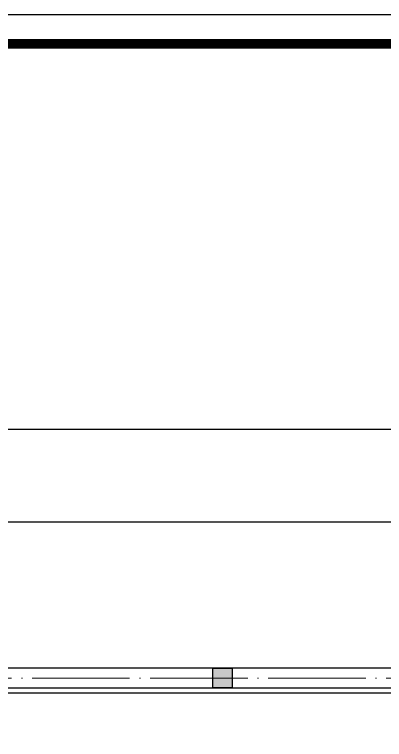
# Model space of a CAD drawing. Extents: x 369444 to 684549, y -549309 to 575337.
# Drawn here: x 507143 to 510936, y 210828 to 218258 of the extents above; entities that cross this region are included whole.
import ezdxf

# ---------------------------------------------------------------- set-up
doc = ezdxf.new("R2010")
doc.units = 0
doc.header["$LTSCALE"] = 1000
doc.header["$MEASUREMENT"] = 0
doc.linetypes.add('DASH', pattern=[0.35, 0.25, -0.1])
doc.linetypes.add('DOTE', pattern=[2.42, 2, -0.2, 0.02, -0.2])
for name, color, linetype in [('DOTE', 1, 'Continuous'), ('WALL', 9, 'Continuous'), ('构造柱', 6, 'Continuous'), ('防火分区线', 7, 'Continuous')]:
    doc.layers.add(name, color=color, linetype=linetype)
doc.layers.add('DOTE2', color=122, linetype='DOTE', lineweight=9)

# ---------------------------------------------------------------- blocks, each defined once
blk = doc.blocks.new('A$C47E9097D')
at = {"layer": '构造柱'}
blk.add_hatch(color=256, dxfattribs=at).paths.add_polyline_path([(128850, -258950), (128650, -258950), (128650, -259150), (128850, -259150)])
blk.add_lwpolyline([(128650, -258950), (128850, -258950), (128850, -259150), (128650, -259150)], close=True, dxfattribs=at)

msp = doc.modelspace()

# ---------------------------------------------------------------- linework, layer by layer
at = {"layer": 'DOTE', "color": 8, "lineweight": -2}
for p, q in [((377844.4, 214007), (624570.9, 214007)), ((377844.4, 213057), (624570.9, 213057)), ((377844.4, 211307), (624570.9, 211307))]:
    msp.add_line(p, q, dxfattribs=at)
at = {"layer": 'DOTE2', "linetype": 'DOTE', "ltscale": 0.5}
msp.add_lwpolyline([(483123.3, 211457), (516151.2, 211457)], dxfattribs=at)
at = {"layer": 'WALL', "linetype": 'ByBlock'}
for p, q in [((483274.5, 218257.8), (513174.5, 218257.8)), ((512174.5, 211557), (504674.5, 211557)), ((504674.5, 211357), (512274.5, 211357))]:
    msp.add_line(p, q, dxfattribs=at)
at = {"layer": '防火分区线', "color": 195, "linetype": 'DASH', "ltscale": 8, "const_width": 100}
msp.add_lwpolyline([(450574.5, 282757), (450574.5, 229407), (450774.5, 229407), (450774.5, 224057), (451074.5, 224057), (451074.5, 216557), (457474.5, 216557), (457474.5, 217257), (469824.5, 217257), (469824.5, 223857), (474274.5, 223857), (474274.5, 217207), (477574.5, 217207), (477574.5, 217957.8), (514374.5, 217957.8), (514374.5, 223468.4), (514024.5, 229568.4), (514024.5, 234257), (521824.5, 234257), (521824.5, 267107)], dxfattribs=at)
at = {"layer": '防火分区线', "color": 5, "linetype": 'DASH', "ltscale": 8, "const_width": 100}
msp.add_lwpolyline([(544824.5, 179857), (475127, 179857), (475226.5, 196157), (451824.5, 196157), (451824.5, 200199), (453674.5, 206449), (453674.5, 216557), (457474.5, 216557), (457474.5, 217257), (469824.5, 217257), (469824.5, 223857), (474274.5, 223857), (474274.5, 217207), (477574.5, 217207), (477574.5, 217957.8), (528174.5, 217957.8), (528174.5, 223807), (532474.5, 223807), (532474.5, 221407), (532974.5, 221407), (532974.5, 217007), (545174.5, 217007), (545174.5, 207907), (544824.5, 207907)], close=True, dxfattribs=at)

# ---------------------------------------------------------------- block references
at = {"layer": '构造柱', "ltscale": 6}
msp.add_blockref('A$C47E9097D', (380524.5, 470507), dxfattribs=at)

doc.saveas('drawing.dxf')
